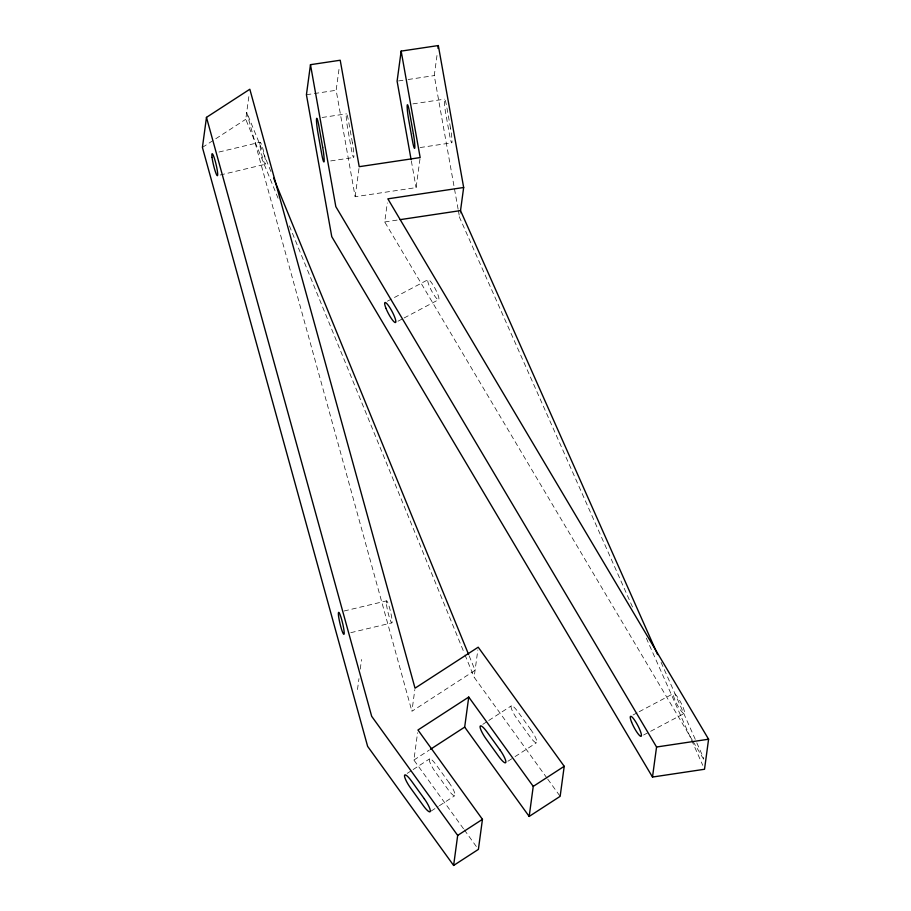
<?xml version="1.0" encoding="UTF-8"?>
<svg xmlns="http://www.w3.org/2000/svg" width="911" height="911" viewBox="0 0 911 911"><rect width="100%" height="100%" fill="white"/><g stroke="black" fill="none" stroke-linecap="round" stroke-linejoin="round"><path stroke-width="0.68" stroke-dasharray="4.55 3.42" d="M278.083 198.245L245.765 119.284L249.284 93.321M419.982 158.935L416.099 187.609L355.153 196.73L336.148 90.28L339.291 67.061M355.153 196.73L359.036 168.057M692.394 740.324L384.727 221.954L387.3 202.925M458.108 209.188L434.262 75.59L437.223 53.749M357.488 689.57L358.957 678.649M360.255 669.084L361.542 659.53M632.485 606.988L459.599 217.535L460.351 211.99M469.154 655.829L475.086 670.302L411.909 711.286L414.847 689.536M463.505 828.759L413.89 760.047L417.58 732.74M546.919 778.017L474.141 677.237L477.842 649.919M202.413 147.411L245.765 119.284M413.89 760.047L429.252 750.095M407.217 773.382L411.943 770.319M413.116 769.556L429.639 758.84M482.807 724.347L487.567 721.25M488.763 720.476L511.39 705.797M431.154 811.063L438.237 806.463M439.421 805.7L454.748 795.747M507.917 761.254L513.872 757.394M515.068 756.62L536.511 742.716M387.426 301.199L428.056 279.666M397.993 321.219L402.924 318.611M404.154 317.95L438.624 299.673A11.319 2.107 62.1 0 0 432.338 283.879A11.319 2.107 62.1 0 0 429.047 285.45A11.319 2.107 62.1 0 0 438.624 299.673M633.031 714.998L637.951 712.379M639.18 711.73L673.662 693.453M643.599 735.018L684.229 713.472A11.319 2.107 62.1 0 0 677.943 697.678A11.319 2.107 62.1 0 0 674.652 699.249A11.319 2.107 62.1 0 0 684.229 713.472M218.959 152.035L260.068 142.23M220.177 175.014L265.397 164.231M344.096 611.008L386.571 600.873M350.792 632.667L391.901 622.862M306.426 94.733L336.148 90.28M398.471 80.954L406.739 79.712M408.117 79.508L434.262 75.59M322.118 117.485L346.442 113.841M412.888 103.888L444.545 99.151M330.693 160.928L353.673 157.489M420.119 147.548L451.776 142.811M384.727 221.954L398.767 219.847M547.75 779.156L560.151 796.339M464.337 829.91L476.738 847.082M693.123 741.543L704.009 759.876M661.09 662.365L696.243 741.554M696.813 742.852L703.736 758.43M646.32 638.144L702.791 765.365M270.943 171.564L246.71 112.349L411.909 711.286M289.402 225.871L464.451 653.551M464.986 654.872L474.141 677.237M458.358 210.578L459.599 217.535M411.351 160.996L416.099 187.609M530.862 729.722L517.96 711.855A11.319 2.346 57 0 0 511.048 706.389A11.319 2.346 57 0 0 517.027 718.79L529.929 736.657A11.319 2.346 57 0 0 536.852 742.123A11.319 2.346 57 0 0 530.862 729.722M449.112 782.765L436.21 764.898A11.319 2.346 57 0 0 429.297 759.432A11.319 2.346 57 0 0 435.276 771.833L448.178 789.689A11.319 2.346 57 0 0 455.09 795.155A11.319 2.346 57 0 0 449.112 782.765M450.535 128.155L446.732 106.872A11.319 1.025 81.5 0 0 444.363 99.686A11.319 1.025 81.5 0 0 445.798 113.795L449.601 135.09A11.319 1.025 81.5 0 0 451.97 142.275A11.319 1.025 81.5 0 0 450.535 128.155M352.42 142.845L348.617 121.55A11.319 1.025 81.5 0 0 346.248 114.376A11.319 1.025 81.5 0 0 347.683 128.485L351.487 149.78A11.319 1.025 81.5 0 0 353.855 156.954A11.319 1.025 81.5 0 0 352.42 142.845M386.503 604.551A11.319 1.321 76.6 0 0 391.502 622.657A11.319 1.321 76.6 0 0 389.703 608.4A11.319 1.321 76.6 0 0 386.503 604.551M259.999 145.908A11.319 1.321 76.6 0 0 264.999 164.014A11.319 1.321 76.6 0 0 263.199 149.768A11.319 1.321 76.6 0 0 259.999 145.908"/><path stroke-width="1.37" d="M206.478 117.371L202.413 147.411L367.623 746.348L453.621 865.45L478.4 849.382L482.454 819.331L417.955 730.007L468.744 697.063L533.242 786.387L529.177 816.427L560.151 796.339L564.216 766.299L478.207 647.197L415.029 688.181L249.83 89.244L206.478 117.371L371.677 716.308L457.686 835.41L453.621 865.45M401.159 51.107L420.165 157.569L359.219 166.69L340.213 60.24L310.48 64.681L306.426 94.733L331.763 236.666L652.492 777.049L704.522 769.26L708.587 739.22L387.847 198.837L463.665 187.495L438.328 45.55L401.159 51.107L397.105 81.159L411.1 159.596M437.952 48.283L438.328 45.55M657.628 654.576L460.533 210.6L463.665 187.495M529.177 816.427L464.678 727.103L468.744 697.063M652.492 777.049L656.558 747.009L335.817 206.626L310.48 64.681M430.425 749.32L464.678 727.103M457.686 835.41L482.454 819.331M533.242 786.387L564.216 766.299M400.168 219.642L460.533 210.6M656.558 747.009L708.587 739.22M273.642 178.146L468.618 654.519M499.9 749.81L486.998 731.943A11.319 2.346 57 0 0 480.074 726.477A11.319 2.346 57 0 0 486.064 738.878L498.966 756.745A11.319 2.346 57 0 0 505.878 762.211A11.319 2.346 57 0 0 499.9 749.81M424.344 798.833L411.442 780.966A11.319 2.346 57 0 0 404.518 775.5A11.319 2.346 57 0 0 410.497 787.901L423.399 805.768A11.319 2.346 57 0 0 430.322 811.234A11.319 2.346 57 0 0 424.344 798.833M413.366 133.723L409.574 112.429A11.319 1.025 81.5 0 0 407.206 105.255A11.319 1.025 81.5 0 0 408.629 119.364L412.432 140.658A11.319 1.025 81.5 0 0 414.801 147.833A11.319 1.025 81.5 0 0 413.366 133.723M322.688 147.297L318.896 126.003A11.319 1.025 81.5 0 0 316.527 118.829A11.319 1.025 81.5 0 0 317.95 132.938L321.754 154.232A11.319 1.025 81.5 0 0 324.122 161.406A11.319 1.025 81.5 0 0 322.688 147.297M338.55 615.984A11.319 1.321 76.6 0 0 343.538 634.102A11.319 1.321 76.6 0 0 341.75 619.844A11.319 1.321 76.6 0 0 338.55 615.984M212.047 157.352A11.319 1.321 76.6 0 0 217.034 175.459A11.319 1.321 76.6 0 0 215.247 161.201A11.319 1.321 76.6 0 0 212.047 157.352M385.957 308.294A11.319 2.107 62.1 0 0 395.533 322.528A11.319 2.107 62.1 0 0 389.248 306.722A11.319 2.107 62.1 0 0 385.957 308.294M631.562 722.093A11.319 2.107 62.1 0 0 641.139 736.316A11.319 2.107 62.1 0 0 634.853 720.521A11.319 2.107 62.1 0 0 631.562 722.093"/></g></svg>
